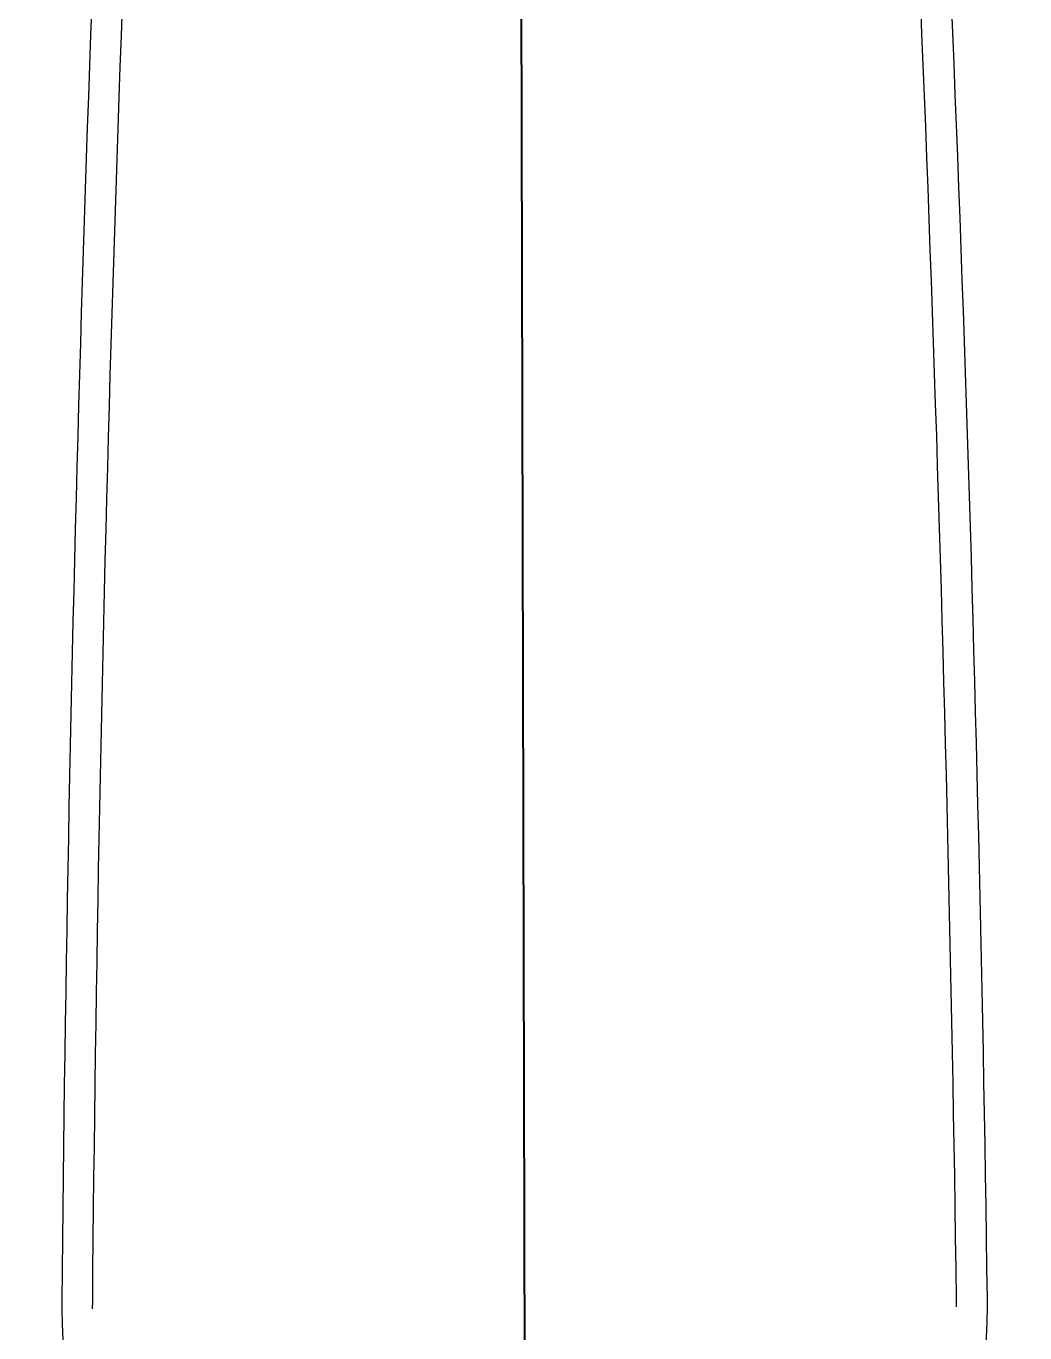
# Model space of a CAD drawing. Header units: millimetres. Extents: x 0 to 285450075, y -3000605 to 8125189010.
# Drawn here: x 6236466.02 to 6236498.38, y 5216194.07 to 5216236.41 of the extents above; entities that cross this region are included whole.
import ezdxf

# ---------------------------------------------------------------- set-up
doc = ezdxf.new("R2010")
doc.units = ezdxf.units.MM
doc.layers.add('ИС_Размер', color=3, linetype='Continuous', lineweight=18)
doc.layers.add('Основное направление 30.05.Верх покрытия', color=7, linetype='Continuous')
doc.layers.add('Основное направление 30.05.Ось трассы', color=7, linetype='Continuous')

msp = doc.modelspace()

# ---------------------------------------------------------------- linework, layer by layer
at = {"layer": 'ИС_Размер', "linetype": 'Continuous'}
msp.add_circle((6226064.7742, 5217311.3687), 148840.0322, dxfattribs=at)
at = {"layer": 'Основное направление 30.05.Верх покрытия', "color": 5, "flags": 128}
msp.add_lwpolyline([(6236468.1412, 5216237.1371), (6236468.1045, 5216236.1363), (6236468.0684, 5216235.1356), (6236468.033, 5216234.1348), (6236467.9982, 5216233.1341), (6236467.9642, 5216232.1333), (6236467.9308, 5216231.1326), (6236467.898, 5216230.1318), (6236467.8659, 5216229.1311), (6236467.8345, 5216228.1304), (6236467.8038, 5216227.1296), (6236467.7737, 5216226.1289), (6236467.7443, 5216225.1281), (6236467.7156, 5216224.1274), (6236467.6875, 5216223.1267), (6236467.6601, 5216222.1259), (6236467.6334, 5216221.1252), (6236467.6073, 5216220.1245), (6236467.5819, 5216219.1238), (6236467.5572, 5216218.123), (6236467.5331, 5216217.1223), (6236467.5098, 5216216.1216), (6236467.487, 5216215.1209), (6236467.465, 5216214.1201), (6236467.4436, 5216213.1194), (6236467.4229, 5216212.1187), (6236467.4028, 5216211.118), (6236467.3834, 5216210.1173), (6236467.3647, 5216209.1166), (6236467.3467, 5216208.1159), (6236467.3293, 5216207.1151), (6236467.3126, 5216206.1144), (6236467.2965, 5216205.1137), (6236467.2811, 5216204.113), (6236467.2664, 5216203.1123), (6236467.2524, 5216202.1116), (6236467.239, 5216201.1109), (6236467.2263, 5216200.1102), (6236467.2143, 5216199.1095), (6236467.2029, 5216198.1088), (6236467.1922, 5216197.1081), (6236467.1821, 5216196.1074), (6236467.1728, 5216195.107), (6236467.1705, 5216194.8515, 1.0003815), (6236497.1704, 5216194.9205), (6236497.1669, 5216195.1764), (6236497.1529, 5216196.177), (6236497.1383, 5216197.1777), (6236497.123, 5216198.1783), (6236497.107, 5216199.1789), (6236497.0904, 5216200.1796), (6236497.0731, 5216201.1802), (6236497.0551, 5216202.1808), (6236497.0364, 5216203.1815), (6236497.0171, 5216204.1821), (6236496.9971, 5216205.1827), (6236496.9765, 5216206.1833), (6236496.9552, 5216207.1839), (6236496.9332, 5216208.1846), (6236496.9105, 5216209.1852), (6236496.8872, 5216210.1858), (6236496.8632, 5216211.1864), (6236496.8386, 5216212.187), (6236496.8132, 5216213.1876), (6236496.7872, 5216214.1882), (6236496.7606, 5216215.1889), (6236496.7333, 5216216.1895), (6236496.7053, 5216217.1901), (6236496.6766, 5216218.1907), (6236496.6473, 5216219.1913), (6236496.6173, 5216220.1919), (6236496.5866, 5216221.1925), (6236496.5553, 5216222.1931), (6236496.5233, 5216223.1937), (6236496.4906, 5216224.1943), (6236496.4573, 5216225.1948), (6236496.4233, 5216226.1954), (6236496.3886, 5216227.196), (6236496.3533, 5216228.1966), (6236496.3172, 5216229.1972), (6236496.2806, 5216230.1978), (6236496.2432, 5216231.1984), (6236496.2052, 5216232.199), (6236496.1665, 5216233.1995), (6236496.1272, 5216234.2001), (6236496.0872, 5216235.2007), (6236496.0465, 5216236.2013), (6236496.0051, 5216237.2018)], format="xyb", dxfattribs=at)
at = {"layer": 'Основное направление 30.05.Верх покрытия', "color": 6, "flags": 128}
for points in [[(6236468.1705, 5216194.848), (6236468.1727, 5216195.0981), (6236468.1821, 5216196.0981), (6236468.1921, 5216197.0981), (6236468.2028, 5216198.0981), (6236468.2142, 5216199.0982), (6236468.2262, 5216200.0982), (6236468.2389, 5216201.0982), (6236468.2523, 5216202.0983), (6236468.2663, 5216203.0983), (6236468.281, 5216204.0983), (6236468.2964, 5216205.0984), (6236468.3124, 5216206.0984), (6236468.3291, 5216207.0984), (6236468.3465, 5216208.0985), (6236468.3646, 5216209.0985), (6236468.3833, 5216210.0986), (6236468.4026, 5216211.0986), (6236468.4227, 5216212.0987), (6236468.4434, 5216213.0987), (6236468.4648, 5216214.0988), (6236468.4868, 5216215.0988), (6236468.5095, 5216216.0989), (6236468.5329, 5216217.0989), (6236468.5569, 5216218.099), (6236468.5816, 5216219.0991), (6236468.607, 5216220.0991), (6236468.633, 5216221.0992), (6236468.6598, 5216222.0992), (6236468.6871, 5216223.0993), (6236468.7152, 5216224.0994), (6236468.7439, 5216225.0994), (6236468.7733, 5216226.0995), (6236468.8033, 5216227.0996), (6236468.8341, 5216228.0997), (6236468.8654, 5216229.0997), (6236468.8975, 5216230.0998), (6236468.9302, 5216231.0999), (6236468.9636, 5216232.1), (6236468.9977, 5216233.1001), (6236469.0324, 5216234.1001), (6236469.0678, 5216235.1002), (6236469.1038, 5216236.1003), (6236469.1406, 5216237.1004)], [(6236496.1704, 5216194.9124), (6236496.167, 5216195.1624), (6236496.1531, 5216196.1624), (6236496.1384, 5216197.1624), (6236496.1231, 5216198.1623), (6236496.1072, 5216199.1623), (6236496.0905, 5216200.1623), (6236496.0732, 5216201.1622), (6236496.0552, 5216202.1622), (6236496.0366, 5216203.1622), (6236496.0173, 5216204.1621), (6236495.9973, 5216205.1621), (6236495.9767, 5216206.162), (6236495.9554, 5216207.162), (6236495.9334, 5216208.1619), (6236495.9108, 5216209.1619), (6236495.8875, 5216210.1618), (6236495.8635, 5216211.1618), (6236495.8389, 5216212.1617), (6236495.8136, 5216213.1617), (6236495.7876, 5216214.1616), (6236495.761, 5216215.1616), (6236495.7337, 5216216.1615), (6236495.7057, 5216217.1614), (6236495.677, 5216218.1614), (6236495.6477, 5216219.1613), (6236495.6178, 5216220.1612), (6236495.5871, 5216221.1612), (6236495.5558, 5216222.1611), (6236495.5238, 5216223.161), (6236495.4912, 5216224.161), (6236495.4579, 5216225.1609), (6236495.4239, 5216226.1608), (6236495.3892, 5216227.1607), (6236495.3539, 5216228.1607), (6236495.3179, 5216229.1606), (6236495.2813, 5216230.1605), (6236495.2439, 5216231.1604), (6236495.206, 5216232.1603), (6236495.1673, 5216233.1602), (6236495.128, 5216234.1601), (6236495.088, 5216235.1601), (6236495.0473, 5216236.16), (6236495.006, 5216237.1599)]]:
    msp.add_lwpolyline(points, dxfattribs=at)
at = {"layer": 'Основное направление 30.05.Ось трассы', "color": 1, "lineweight": 40, "true_color": 0xff0000, "flags": 128}
msp.add_lwpolyline([(6236484.5306, 5215168.6635), (6236481.8903, 5216316.6935, 0.0002441), (6236481.8575, 5216329.1934, 0.0007324), (6236481.8003, 5216341.6933, 0.0012207), (6236481.6942, 5216354.1928, 0.001709), (6236481.5149, 5216366.6915, 0.0021973), (6236481.238, 5216379.1884, 0.0026856), (6236480.839, 5216391.682, 0.0031738), (6236480.2937, 5216404.17, 0.0036621), (6236479.5777, 5216416.6494, 0.2782706), (6236007.742, 5217095.1932, 0.0036621), (6235996.2926, 5217100.2089, 0.0031738), (6235984.7756, 5217105.0676, 0.0026856), (6235973.2025, 5217109.791, 0.0021973), (6235961.5837, 5217114.4012, 0.001709), (6235949.9293, 5217118.9205, 0.0012207), (6235938.2486, 5217123.3715, 0.0007324), (6235926.5506, 5217127.7767, 0.0002441), (6235914.844, 5217132.1592), (6235320.4061, 5217354.4691, -0.0193391), (6234250.5061, 5217802.4742), (6233192.5927, 5218294.3631, 0.0310959)], format="xyb", dxfattribs=at)

doc.saveas('drawing.dxf')
